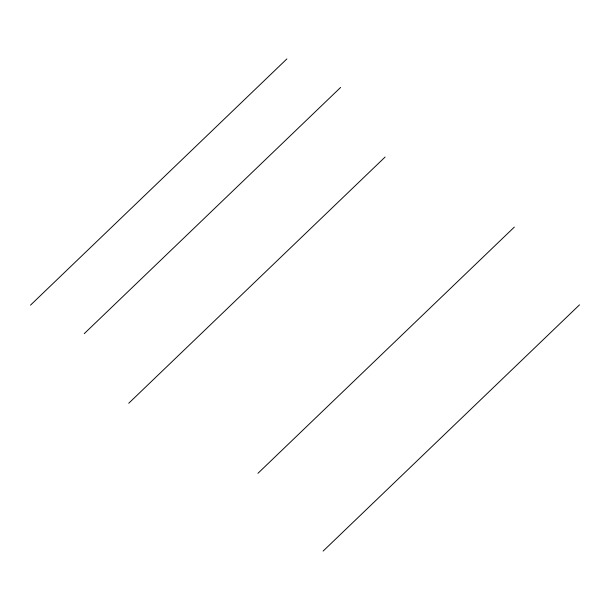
<?xml version="1.0" encoding="UTF-8"?>
<svg xmlns="http://www.w3.org/2000/svg" width="610" height="610" viewBox="0 0 610 610"><rect width="100%" height="100%" fill="white"/><g stroke="black" fill="none" stroke-linecap="round" stroke-linejoin="round"><path stroke-width="0.91" d="M30.5 305.145L286.883 58.911M84.249 333.647L340.632 87.421M128.725 403.263L385.108 157.037M257.938 473.322L514.329 227.088M323.117 551.089L579.5 304.855"/></g></svg>
